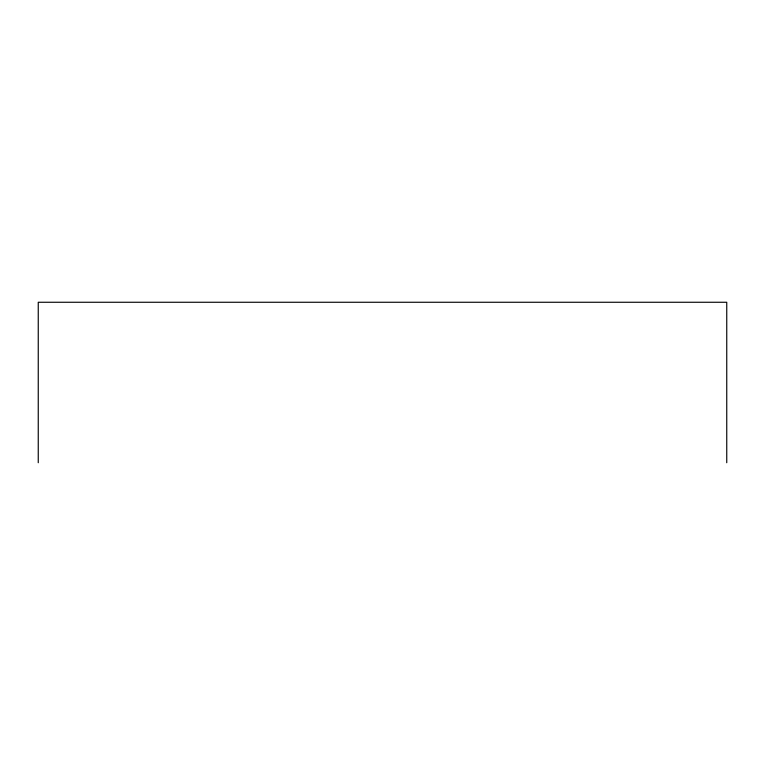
<?xml version="1.0" encoding="UTF-8"?>
<svg xmlns="http://www.w3.org/2000/svg" width="765" height="765" viewBox="0 0 765 765"><rect width="100%" height="100%" fill="white"/><g stroke="black" fill="none" stroke-linecap="round" stroke-linejoin="round"><path stroke-width="1.15" d="M726.75 462.739L726.75 302.261L38.25 302.261L38.25 462.739"/></g></svg>
